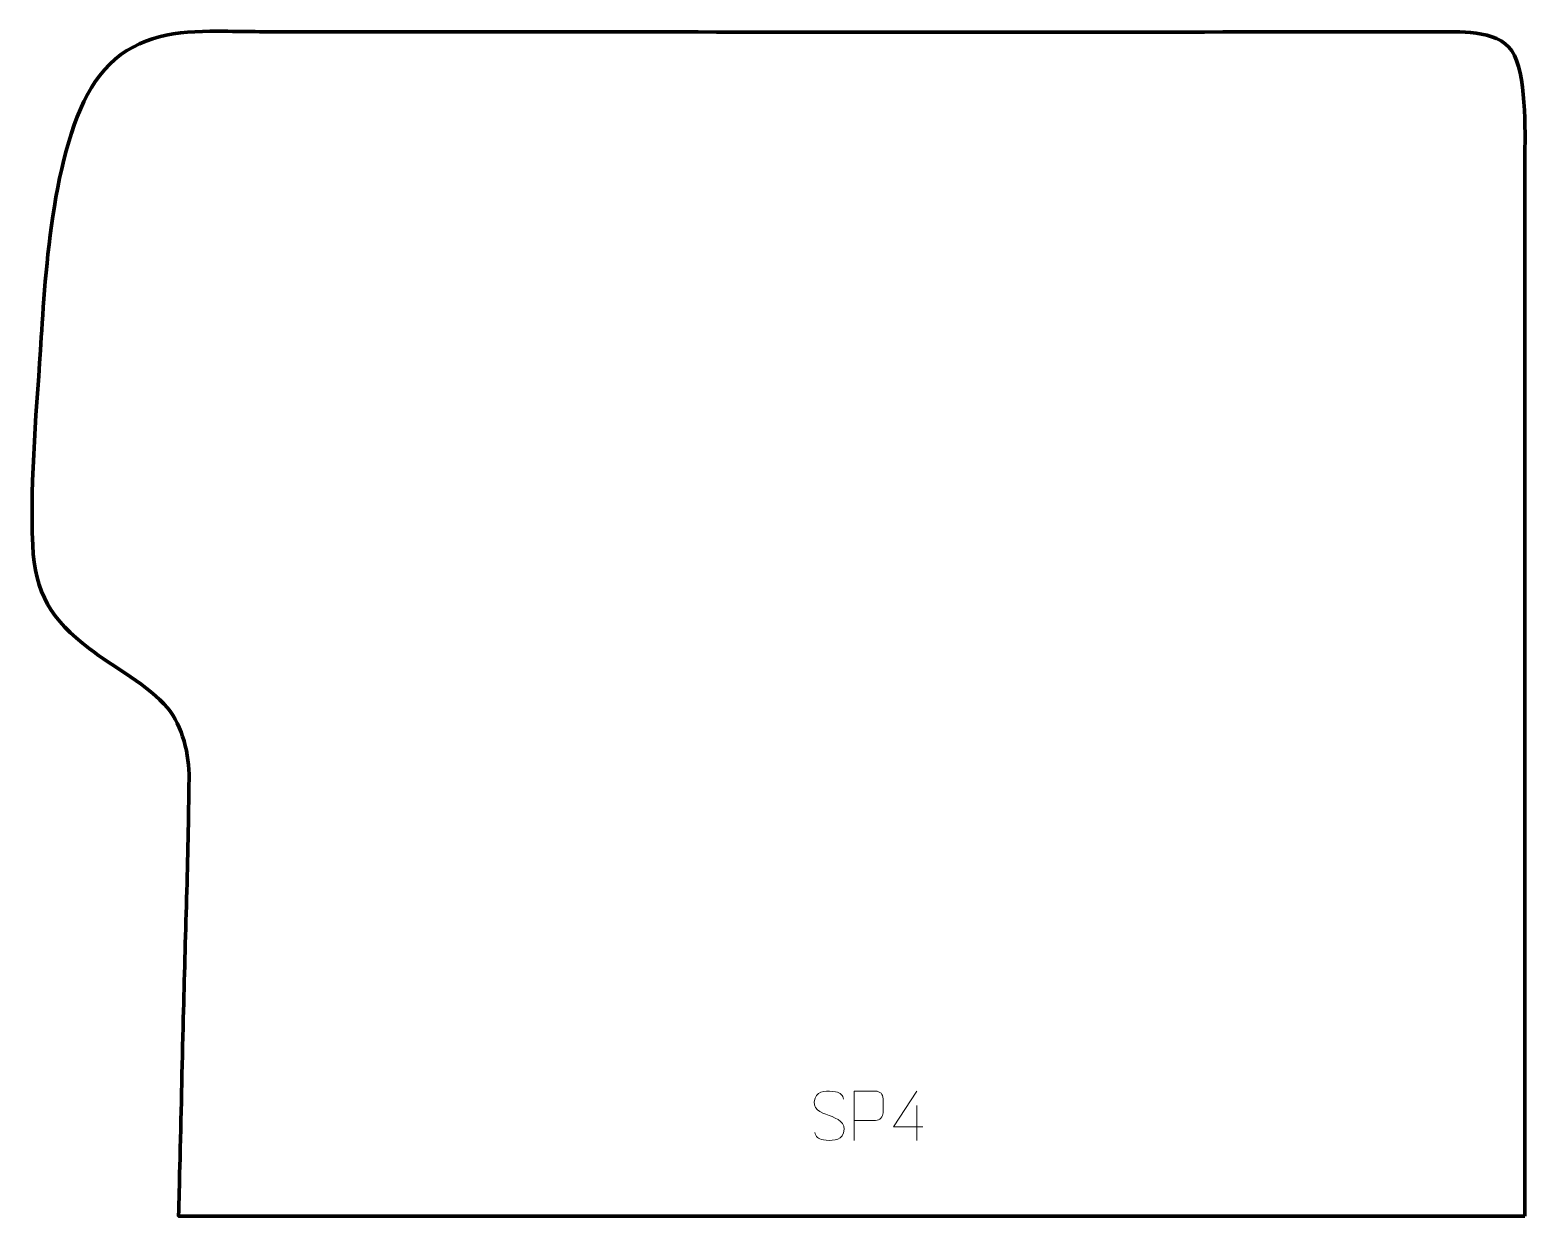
# Model space of a CAD drawing. Header units: millimetres. Extents: x 953 to 1711, y 80 to 681.
import ezdxf

# ---------------------------------------------------------------- set-up
doc = ezdxf.new("R2010")
doc.units = ezdxf.units.MM
doc.header["$MEASUREMENT"] = 0
doc.layers.add('layer 2', color=7, linetype='Continuous')
doc.layers.add('layer 3', color=7, linetype='Continuous')

msp = doc.modelspace()

# ---------------------------------------------------------------- linework, layer by layer
at = {"layer": 'layer 2', "color": 142, "lineweight": 9}
for points, knots in [([(1357.2268, 130.9605), (1352.9805, 132.4302), (1348.0748, 134.2251), (1350.0789, 139.7428), (1350.0789, 139.7428), (1351.5817, 143.8806), (1356.7928, 143.4922), (1360.3946, 142.8915), (1360.3946, 142.8915), (1363.2538, 142.4145), (1364.1181, 141.2019), (1364.4286, 139.1188)], [0, 0, 0, 0, 0.25, 0.25, 0.25, 0.25, 0.5, 0.5, 0.5, 0.5, 1, 1, 1, 1]), ([(1369.883, 118.316), (1369.883, 118.316), (1369.883, 143.2574), (1369.883, 143.2574), (1369.883, 143.2574), (1373.4762, 143.2574), (1377.0698, 143.2574), (1380.6634, 143.2574), (1380.6634, 143.2574), (1382.9875, 143.2196), (1384.5441, 141.7302), (1384.5399, 139.3652), (1384.5399, 139.3652), (1384.5396, 137.3305), (1384.5396, 134.2727), (1384.5399, 132.2376), (1384.5399, 132.2376), (1384.5334, 130.3632), (1382.7221, 128.4223), (1380.7135, 128.4031), (1380.7135, 128.4031), (1380.7135, 128.4031), (1369.883, 128.4031), (1369.883, 128.4031)], [0, 0, 0, 0, 0.14285714, 0.14285714, 0.14285714, 0.14285714, 0.28571429, 0.28571429, 0.28571429, 0.28571429, 0.42857143, 0.42857143, 0.42857143, 0.42857143, 0.57142857, 0.57142857, 0.57142857, 0.57142857, 0.71428571, 0.71428571, 0.71428571, 0.71428571, 1, 1, 1, 1]), ([(1404.609, 125.206), (1404.609, 125.206), (1389.7946, 125.206), (1389.7946, 125.206), (1389.7946, 125.206), (1389.7946, 125.206), (1401.6664, 143.2677), (1401.6664, 143.2677)], [0, 0, 0, 0, 0.33333333, 0.33333333, 0.33333333, 0.33333333, 1, 1, 1, 1]), ([(1357.2268, 130.9604), (1361.2433, 129.3145), (1366.2704, 127.4271), (1364.4373, 122.0694), (1364.4373, 122.0694), (1362.9782, 117.8051), (1358.0698, 118.0617), (1354.3455, 118.6161), (1354.3455, 118.6161), (1351.5968, 119.0257), (1350.3765, 120.2386), (1349.9988, 122.3498)], [0, 0, 0, 0, 0.25, 0.25, 0.25, 0.25, 0.5, 0.5, 0.5, 0.5, 1, 1, 1, 1])]:
    msp.add_open_spline(points, degree=3, knots=knots, dxfattribs=at)
msp.add_open_spline([(1401.6664, 135.9619), (1401.6664, 135.9619), (1401.6664, 118.3058), (1401.6664, 118.3058)], degree=3, dxfattribs=at)
at = {"layer": 'layer 3', "color": 242, "lineweight": 158}
msp.add_open_spline([(1709.377, 79.9859), (1709.377, 79.9859), (1027.925, 79.9859), (1027.925, 79.9859), (1027.925, 79.9859), (1028.1209, 88.3285), (1028.3167, 96.6712), (1028.5126, 105.0138), (1028.5126, 105.0138), (1029.1002, 130.0417), (1029.6878, 155.0697), (1030.2755, 180.0976), (1030.2755, 180.0976), (1031.2544, 220.6708), (1032.7794, 260.9615), (1033.1987, 301.5801), (1033.1987, 301.5801), (1033.3217, 313.4918), (1029.9532, 328.0151), (1022.2121, 337.4144), (1022.2121, 337.4144), (1013.2213, 348.3313), (994.5269, 358.2442), (982.6369, 367.3562), (982.6369, 367.3562), (963.611, 381.9373), (955.0518, 395.377), (954.0621, 419.6702), (954.0621, 419.6702), (952.6452, 454.4525), (956.2308, 490.2324), (958.4061, 524.988), (958.4061, 524.988), (960.7156, 562.1984), (965.2553, 632.0538), (990.3118, 660.4194), (990.3118, 660.4194), (1004.3825, 676.3483), (1023.4045, 679.8498), (1043.7375, 679.9855), (1043.7375, 679.9855), (1055.9089, 679.9979), (1068.1678, 679.6877), (1080.4023, 679.6834), (1080.4023, 679.6834), (1275.7091, 679.6153), (1471.0074, 679.4504), (1666.3148, 679.7025), (1666.3148, 679.7025), (1678.3563, 679.7371), (1698.0482, 680.6435), (1704.1435, 667.7786), (1704.1435, 667.7786), (1710.5214, 654.3173), (1709.4712, 626.1837), (1709.376, 610.8797), (1709.376, 610.8797), (1709.3691, 433.9152), (1709.377, 256.9505), (1709.377, 79.9859)], degree=3, knots=[0, 0, 0, 0, 0.0625, 0.0625, 0.0625, 0.0625, 0.125, 0.125, 0.125, 0.125, 0.1875, 0.1875, 0.1875, 0.1875, 0.25, 0.25, 0.25, 0.25, 0.3125, 0.3125, 0.3125, 0.3125, 0.375, 0.375, 0.375, 0.375, 0.4375, 0.4375, 0.4375, 0.4375, 0.5, 0.5, 0.5, 0.5, 0.5625, 0.5625, 0.5625, 0.5625, 0.625, 0.625, 0.625, 0.625, 0.6875, 0.6875, 0.6875, 0.6875, 0.75, 0.75, 0.75, 0.75, 0.8125, 0.8125, 0.8125, 0.8125, 0.875, 0.875, 0.875, 0.875, 1, 1, 1, 1], dxfattribs=at)

doc.saveas('drawing.dxf')
